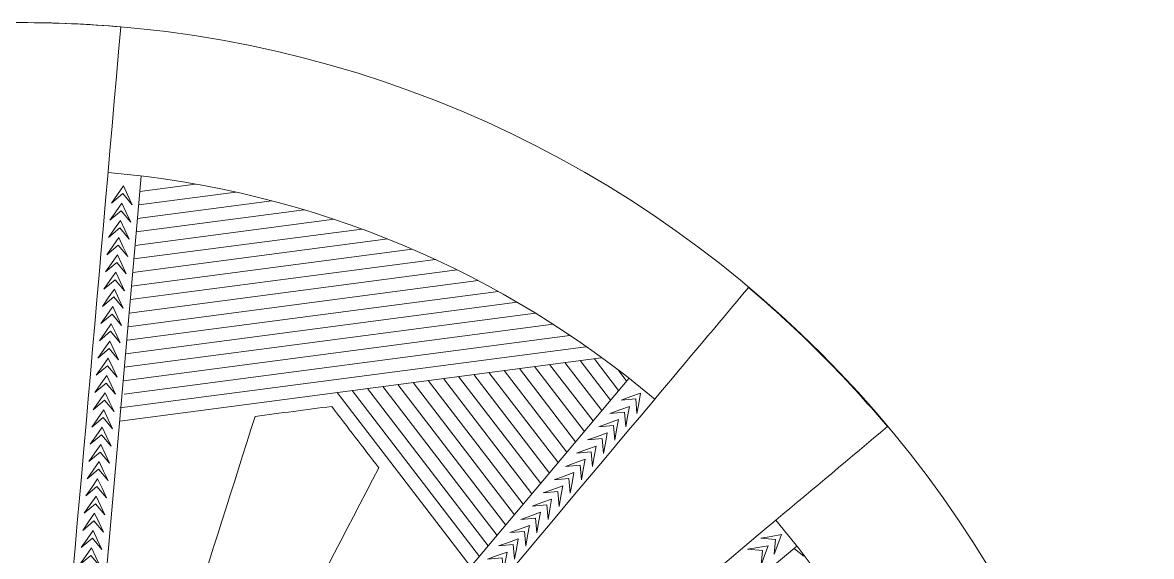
# Model space of a CAD drawing. Header units: inches. Extents: x -151 to 18, y -59 to 24.
# Drawn here: x -137.72 to -124.09, y -44.19 to -37.74 of the extents above; entities that cross this region are included whole.
import ezdxf

# ---------------------------------------------------------------- set-up
doc = ezdxf.new("R2010")
doc.units = ezdxf.units.IN
doc.header["$MEASUREMENT"] = 0
doc.layers.add('Layer 1', color=7, linetype='Continuous')

msp = doc.modelspace()

# ---------------------------------------------------------------- linework, layer by layer
at = {"layer": 'Layer 1', "color": 1, "lineweight": 9}
for points, knots in [([(-137.716, -47.353), (-139.937, -47.353), (-141.737, -49.153), (-141.737, -51.374), (-141.737, -51.374), (-141.737, -51.376), (-141.737, -51.377), (-141.737, -51.379), (-141.737, -51.379), (-141.737, -51.379), (-146.949, -51.38), (-146.949, -51.38), (-146.949, -51.38), (-146.949, -51.38), (-151.357, -51.38), (-151.357, -51.38), (-151.357, -51.38), (-151.357, -51.38), (-151.361, -51.38), (-151.361, -51.38), (-151.361, -51.38), (-151.361, -51.378), (-151.361, -51.376), (-151.361, -51.374), (-151.361, -51.374), (-151.361, -43.843), (-145.256, -37.738), (-137.725, -37.738), (-137.725, -37.738), (-130.196, -37.738), (-124.091, -43.841), (-124.089, -51.37), (-124.089, -51.37), (-124.089, -51.37), (-133.695, -51.374), (-133.695, -51.374), (-133.695, -51.374), (-133.695, -49.153), (-135.495, -47.353), (-137.716, -47.353)], [0, 0, 0, 0, 0.090909, 0.090909, 0.090909, 0.090909, 0.181818, 0.181818, 0.181818, 0.181818, 0.272727, 0.272727, 0.272727, 0.272727, 0.363636, 0.363636, 0.363636, 0.363636, 0.454545, 0.454545, 0.454545, 0.454545, 0.545455, 0.545455, 0.545455, 0.545455, 0.636364, 0.636364, 0.636364, 0.636364, 0.727273, 0.727273, 0.727273, 0.727273, 0.818182, 0.818182, 0.818182, 0.818182, 1, 1, 1, 1]), ([(-136.4, -39.94), (-136.4, -39.94), (-136.514, -39.803), (-136.514, -39.803), (-136.514, -39.803), (-136.514, -39.803), (-136.651, -39.918), (-136.651, -39.918), (-136.651, -39.918), (-136.651, -39.918), (-136.579, -39.815), (-136.579, -39.815), (-136.579, -39.815), (-136.579, -39.815), (-136.506, -39.711), (-136.506, -39.711), (-136.506, -39.711), (-136.506, -39.711), (-136.453, -39.826), (-136.453, -39.826), (-136.453, -39.826), (-136.453, -39.826), (-136.4, -39.94), (-136.4, -39.94)], [0, 0, 0, 0, 0.142857, 0.142857, 0.142857, 0.142857, 0.285714, 0.285714, 0.285714, 0.285714, 0.428571, 0.428571, 0.428571, 0.428571, 0.571429, 0.571429, 0.571429, 0.571429, 0.714286, 0.714286, 0.714286, 0.714286, 1, 1, 1, 1]), ([(-136.533, -40.011), (-136.533, -40.011), (-136.669, -40.126), (-136.669, -40.126), (-136.669, -40.126), (-136.669, -40.126), (-136.597, -40.023), (-136.597, -40.023), (-136.597, -40.023), (-136.597, -40.023), (-136.525, -39.919), (-136.525, -39.919), (-136.525, -39.919), (-136.525, -39.919), (-136.472, -40.034), (-136.472, -40.034), (-136.472, -40.034), (-136.472, -40.034), (-136.418, -40.148), (-136.418, -40.148), (-136.418, -40.148), (-136.418, -40.148), (-136.533, -40.011), (-136.533, -40.011)], [0, 0, 0, 0, 0.142857, 0.142857, 0.142857, 0.142857, 0.285714, 0.285714, 0.285714, 0.285714, 0.428571, 0.428571, 0.428571, 0.428571, 0.571429, 0.571429, 0.571429, 0.571429, 0.714286, 0.714286, 0.714286, 0.714286, 1, 1, 1, 1]), ([(-136.551, -40.219), (-136.551, -40.219), (-136.688, -40.334), (-136.688, -40.334), (-136.688, -40.334), (-136.688, -40.334), (-136.615, -40.231), (-136.615, -40.231), (-136.615, -40.231), (-136.615, -40.231), (-136.543, -40.128), (-136.543, -40.128), (-136.543, -40.128), (-136.543, -40.128), (-136.49, -40.242), (-136.49, -40.242), (-136.49, -40.242), (-136.49, -40.242), (-136.437, -40.356), (-136.437, -40.356), (-136.437, -40.356), (-136.437, -40.356), (-136.551, -40.219), (-136.551, -40.219)], [0, 0, 0, 0, 0.142857, 0.142857, 0.142857, 0.142857, 0.285714, 0.285714, 0.285714, 0.285714, 0.428571, 0.428571, 0.428571, 0.428571, 0.571429, 0.571429, 0.571429, 0.571429, 0.714286, 0.714286, 0.714286, 0.714286, 1, 1, 1, 1]), ([(-136.569, -40.428), (-136.569, -40.428), (-136.706, -40.542), (-136.706, -40.542), (-136.706, -40.542), (-136.706, -40.542), (-136.634, -40.439), (-136.634, -40.439), (-136.634, -40.439), (-136.634, -40.439), (-136.561, -40.336), (-136.561, -40.336), (-136.561, -40.336), (-136.561, -40.336), (-136.508, -40.45), (-136.508, -40.45), (-136.508, -40.45), (-136.508, -40.45), (-136.455, -40.564), (-136.455, -40.564), (-136.455, -40.564), (-136.455, -40.564), (-136.569, -40.428), (-136.569, -40.428)], [0, 0, 0, 0, 0.142857, 0.142857, 0.142857, 0.142857, 0.285714, 0.285714, 0.285714, 0.285714, 0.428571, 0.428571, 0.428571, 0.428571, 0.571429, 0.571429, 0.571429, 0.571429, 0.714286, 0.714286, 0.714286, 0.714286, 1, 1, 1, 1]), ([(-136.588, -40.636), (-136.588, -40.636), (-136.724, -40.75), (-136.724, -40.75), (-136.724, -40.75), (-136.724, -40.75), (-136.652, -40.647), (-136.652, -40.647), (-136.652, -40.647), (-136.652, -40.647), (-136.58, -40.544), (-136.58, -40.544), (-136.58, -40.544), (-136.58, -40.544), (-136.526, -40.658), (-136.526, -40.658), (-136.526, -40.658), (-136.526, -40.658), (-136.473, -40.772), (-136.473, -40.772), (-136.473, -40.772), (-136.473, -40.772), (-136.588, -40.636), (-136.588, -40.636)], [0, 0, 0, 0, 0.142857, 0.142857, 0.142857, 0.142857, 0.285714, 0.285714, 0.285714, 0.285714, 0.428571, 0.428571, 0.428571, 0.428571, 0.571429, 0.571429, 0.571429, 0.571429, 0.714286, 0.714286, 0.714286, 0.714286, 1, 1, 1, 1]), ([(-136.606, -40.844), (-136.606, -40.844), (-136.743, -40.958), (-136.743, -40.958), (-136.743, -40.958), (-136.743, -40.958), (-136.67, -40.855), (-136.67, -40.855), (-136.67, -40.855), (-136.67, -40.855), (-136.598, -40.752), (-136.598, -40.752), (-136.598, -40.752), (-136.598, -40.752), (-136.545, -40.866), (-136.545, -40.866), (-136.545, -40.866), (-136.545, -40.866), (-136.492, -40.98), (-136.492, -40.98), (-136.492, -40.98), (-136.492, -40.98), (-136.606, -40.844), (-136.606, -40.844)], [0, 0, 0, 0, 0.142857, 0.142857, 0.142857, 0.142857, 0.285714, 0.285714, 0.285714, 0.285714, 0.428571, 0.428571, 0.428571, 0.428571, 0.571429, 0.571429, 0.571429, 0.571429, 0.714286, 0.714286, 0.714286, 0.714286, 1, 1, 1, 1]), ([(-136.624, -41.052), (-136.624, -41.052), (-136.761, -41.167), (-136.761, -41.167), (-136.761, -41.167), (-136.761, -41.167), (-136.689, -41.063), (-136.689, -41.063), (-136.689, -41.063), (-136.689, -41.063), (-136.616, -40.96), (-136.616, -40.96), (-136.616, -40.96), (-136.616, -40.96), (-136.563, -41.074), (-136.563, -41.074), (-136.563, -41.074), (-136.563, -41.074), (-136.51, -41.189), (-136.51, -41.189), (-136.51, -41.189), (-136.51, -41.189), (-136.624, -41.052), (-136.624, -41.052)], [0, 0, 0, 0, 0.142857, 0.142857, 0.142857, 0.142857, 0.285714, 0.285714, 0.285714, 0.285714, 0.428571, 0.428571, 0.428571, 0.428571, 0.571429, 0.571429, 0.571429, 0.571429, 0.714286, 0.714286, 0.714286, 0.714286, 1, 1, 1, 1]), ([(-136.643, -41.26), (-136.643, -41.26), (-136.779, -41.375), (-136.779, -41.375), (-136.779, -41.375), (-136.779, -41.375), (-136.707, -41.272), (-136.707, -41.272), (-136.707, -41.272), (-136.707, -41.272), (-136.635, -41.168), (-136.635, -41.168), (-136.635, -41.168), (-136.635, -41.168), (-136.581, -41.283), (-136.581, -41.283), (-136.581, -41.283), (-136.581, -41.283), (-136.528, -41.397), (-136.528, -41.397), (-136.528, -41.397), (-136.528, -41.397), (-136.643, -41.26), (-136.643, -41.26)], [0, 0, 0, 0, 0.142857, 0.142857, 0.142857, 0.142857, 0.285714, 0.285714, 0.285714, 0.285714, 0.428571, 0.428571, 0.428571, 0.428571, 0.571429, 0.571429, 0.571429, 0.571429, 0.714286, 0.714286, 0.714286, 0.714286, 1, 1, 1, 1]), ([(-136.661, -41.468), (-136.661, -41.468), (-136.797, -41.583), (-136.797, -41.583), (-136.797, -41.583), (-136.797, -41.583), (-136.725, -41.48), (-136.725, -41.48), (-136.725, -41.48), (-136.725, -41.48), (-136.653, -41.377), (-136.653, -41.377), (-136.653, -41.377), (-136.653, -41.377), (-136.6, -41.491), (-136.6, -41.491), (-136.6, -41.491), (-136.6, -41.491), (-136.547, -41.605), (-136.547, -41.605), (-136.547, -41.605), (-136.547, -41.605), (-136.661, -41.468), (-136.661, -41.468)], [0, 0, 0, 0, 0.142857, 0.142857, 0.142857, 0.142857, 0.285714, 0.285714, 0.285714, 0.285714, 0.428571, 0.428571, 0.428571, 0.428571, 0.571429, 0.571429, 0.571429, 0.571429, 0.714286, 0.714286, 0.714286, 0.714286, 1, 1, 1, 1]), ([(-136.679, -41.677), (-136.679, -41.677), (-136.816, -41.791), (-136.816, -41.791), (-136.816, -41.791), (-136.816, -41.791), (-136.744, -41.688), (-136.744, -41.688), (-136.744, -41.688), (-136.744, -41.688), (-136.671, -41.585), (-136.671, -41.585), (-136.671, -41.585), (-136.671, -41.585), (-136.618, -41.699), (-136.618, -41.699), (-136.618, -41.699), (-136.618, -41.699), (-136.565, -41.813), (-136.565, -41.813), (-136.565, -41.813), (-136.565, -41.813), (-136.679, -41.677), (-136.679, -41.677)], [0, 0, 0, 0, 0.142857, 0.142857, 0.142857, 0.142857, 0.285714, 0.285714, 0.285714, 0.285714, 0.428571, 0.428571, 0.428571, 0.428571, 0.571429, 0.571429, 0.571429, 0.571429, 0.714286, 0.714286, 0.714286, 0.714286, 1, 1, 1, 1]), ([(-136.698, -41.885), (-136.698, -41.885), (-136.834, -41.999), (-136.834, -41.999), (-136.834, -41.999), (-136.834, -41.999), (-136.762, -41.896), (-136.762, -41.896), (-136.762, -41.896), (-136.762, -41.896), (-136.69, -41.793), (-136.69, -41.793), (-136.69, -41.793), (-136.69, -41.793), (-136.636, -41.907), (-136.636, -41.907), (-136.636, -41.907), (-136.636, -41.907), (-136.583, -42.021), (-136.583, -42.021), (-136.583, -42.021), (-136.583, -42.021), (-136.698, -41.885), (-136.698, -41.885)], [0, 0, 0, 0, 0.142857, 0.142857, 0.142857, 0.142857, 0.285714, 0.285714, 0.285714, 0.285714, 0.428571, 0.428571, 0.428571, 0.428571, 0.571429, 0.571429, 0.571429, 0.571429, 0.714286, 0.714286, 0.714286, 0.714286, 1, 1, 1, 1]), ([(-136.716, -42.093), (-136.716, -42.093), (-136.852, -42.207), (-136.852, -42.207), (-136.852, -42.207), (-136.852, -42.207), (-136.78, -42.104), (-136.78, -42.104), (-136.78, -42.104), (-136.78, -42.104), (-136.708, -42.001), (-136.708, -42.001), (-136.708, -42.001), (-136.708, -42.001), (-136.655, -42.115), (-136.655, -42.115), (-136.655, -42.115), (-136.655, -42.115), (-136.602, -42.229), (-136.602, -42.229), (-136.602, -42.229), (-136.602, -42.229), (-136.716, -42.093), (-136.716, -42.093)], [0, 0, 0, 0, 0.142857, 0.142857, 0.142857, 0.142857, 0.285714, 0.285714, 0.285714, 0.285714, 0.428571, 0.428571, 0.428571, 0.428571, 0.571429, 0.571429, 0.571429, 0.571429, 0.714286, 0.714286, 0.714286, 0.714286, 1, 1, 1, 1]), ([(-136.734, -42.301), (-136.734, -42.301), (-136.871, -42.416), (-136.871, -42.416), (-136.871, -42.416), (-136.871, -42.416), (-136.799, -42.312), (-136.799, -42.312), (-136.799, -42.312), (-136.799, -42.312), (-136.726, -42.209), (-136.726, -42.209), (-136.726, -42.209), (-136.726, -42.209), (-136.673, -42.323), (-136.673, -42.323), (-136.673, -42.323), (-136.673, -42.323), (-136.62, -42.437), (-136.62, -42.437), (-136.62, -42.437), (-136.62, -42.437), (-136.734, -42.301), (-136.734, -42.301)], [0, 0, 0, 0, 0.142857, 0.142857, 0.142857, 0.142857, 0.285714, 0.285714, 0.285714, 0.285714, 0.428571, 0.428571, 0.428571, 0.428571, 0.571429, 0.571429, 0.571429, 0.571429, 0.714286, 0.714286, 0.714286, 0.714286, 1, 1, 1, 1]), ([(-130.303, -42.462), (-130.303, -42.462), (-130.319, -42.284), (-130.319, -42.284), (-130.319, -42.284), (-130.319, -42.284), (-130.496, -42.3), (-130.496, -42.3), (-130.496, -42.3), (-130.496, -42.3), (-130.378, -42.257), (-130.378, -42.257), (-130.378, -42.257), (-130.378, -42.257), (-130.259, -42.214), (-130.259, -42.214), (-130.259, -42.214), (-130.259, -42.214), (-130.281, -42.338), (-130.281, -42.338), (-130.281, -42.338), (-130.281, -42.338), (-130.303, -42.462), (-130.303, -42.462)], [0, 0, 0, 0, 0.142857, 0.142857, 0.142857, 0.142857, 0.285714, 0.285714, 0.285714, 0.285714, 0.428571, 0.428571, 0.428571, 0.428571, 0.571429, 0.571429, 0.571429, 0.571429, 0.714286, 0.714286, 0.714286, 0.714286, 1, 1, 1, 1]), ([(-130.453, -42.444), (-130.453, -42.444), (-130.631, -42.46), (-130.631, -42.46), (-130.631, -42.46), (-130.631, -42.46), (-130.512, -42.417), (-130.512, -42.417), (-130.512, -42.417), (-130.512, -42.417), (-130.394, -42.374), (-130.394, -42.374), (-130.394, -42.374), (-130.394, -42.374), (-130.416, -42.498), (-130.416, -42.498), (-130.416, -42.498), (-130.416, -42.498), (-130.438, -42.622), (-130.438, -42.622), (-130.438, -42.622), (-130.438, -42.622), (-130.453, -42.444), (-130.453, -42.444)], [0, 0, 0, 0, 0.142857, 0.142857, 0.142857, 0.142857, 0.285714, 0.285714, 0.285714, 0.285714, 0.428571, 0.428571, 0.428571, 0.428571, 0.571429, 0.571429, 0.571429, 0.571429, 0.714286, 0.714286, 0.714286, 0.714286, 1, 1, 1, 1]), ([(-136.753, -42.509), (-136.753, -42.509), (-136.889, -42.624), (-136.889, -42.624), (-136.889, -42.624), (-136.889, -42.624), (-136.817, -42.521), (-136.817, -42.521), (-136.817, -42.521), (-136.817, -42.521), (-136.745, -42.417), (-136.745, -42.417), (-136.745, -42.417), (-136.745, -42.417), (-136.691, -42.532), (-136.691, -42.532), (-136.691, -42.532), (-136.691, -42.532), (-136.638, -42.646), (-136.638, -42.646), (-136.638, -42.646), (-136.638, -42.646), (-136.753, -42.509), (-136.753, -42.509)], [0, 0, 0, 0, 0.142857, 0.142857, 0.142857, 0.142857, 0.285714, 0.285714, 0.285714, 0.285714, 0.428571, 0.428571, 0.428571, 0.428571, 0.571429, 0.571429, 0.571429, 0.571429, 0.714286, 0.714286, 0.714286, 0.714286, 1, 1, 1, 1]), ([(-130.587, -42.604), (-130.587, -42.604), (-130.765, -42.62), (-130.765, -42.62), (-130.765, -42.62), (-130.765, -42.62), (-130.647, -42.577), (-130.647, -42.577), (-130.647, -42.577), (-130.647, -42.577), (-130.528, -42.534), (-130.528, -42.534), (-130.528, -42.534), (-130.528, -42.534), (-130.55, -42.658), (-130.55, -42.658), (-130.55, -42.658), (-130.55, -42.658), (-130.572, -42.782), (-130.572, -42.782), (-130.572, -42.782), (-130.572, -42.782), (-130.587, -42.604), (-130.587, -42.604)], [0, 0, 0, 0, 0.142857, 0.142857, 0.142857, 0.142857, 0.285714, 0.285714, 0.285714, 0.285714, 0.428571, 0.428571, 0.428571, 0.428571, 0.571429, 0.571429, 0.571429, 0.571429, 0.714286, 0.714286, 0.714286, 0.714286, 1, 1, 1, 1]), ([(-136.771, -42.717), (-136.771, -42.717), (-136.907, -42.832), (-136.907, -42.832), (-136.907, -42.832), (-136.907, -42.832), (-136.835, -42.729), (-136.835, -42.729), (-136.835, -42.729), (-136.835, -42.729), (-136.763, -42.626), (-136.763, -42.626), (-136.763, -42.626), (-136.763, -42.626), (-136.71, -42.74), (-136.71, -42.74), (-136.71, -42.74), (-136.71, -42.74), (-136.656, -42.854), (-136.656, -42.854), (-136.656, -42.854), (-136.656, -42.854), (-136.771, -42.717), (-136.771, -42.717)], [0, 0, 0, 0, 0.142857, 0.142857, 0.142857, 0.142857, 0.285714, 0.285714, 0.285714, 0.285714, 0.428571, 0.428571, 0.428571, 0.428571, 0.571429, 0.571429, 0.571429, 0.571429, 0.714286, 0.714286, 0.714286, 0.714286, 1, 1, 1, 1]), ([(-130.722, -42.764), (-130.722, -42.764), (-130.899, -42.78), (-130.899, -42.78), (-130.899, -42.78), (-130.899, -42.78), (-130.781, -42.737), (-130.781, -42.737), (-130.781, -42.737), (-130.781, -42.737), (-130.663, -42.694), (-130.663, -42.694), (-130.663, -42.694), (-130.663, -42.694), (-130.684, -42.818), (-130.684, -42.818), (-130.684, -42.818), (-130.684, -42.818), (-130.706, -42.942), (-130.706, -42.942), (-130.706, -42.942), (-130.706, -42.942), (-130.722, -42.764), (-130.722, -42.764)], [0, 0, 0, 0, 0.142857, 0.142857, 0.142857, 0.142857, 0.285714, 0.285714, 0.285714, 0.285714, 0.428571, 0.428571, 0.428571, 0.428571, 0.571429, 0.571429, 0.571429, 0.571429, 0.714286, 0.714286, 0.714286, 0.714286, 1, 1, 1, 1]), ([(-136.789, -42.926), (-136.789, -42.926), (-136.926, -43.04), (-136.926, -43.04), (-136.926, -43.04), (-136.926, -43.04), (-136.853, -42.937), (-136.853, -42.937), (-136.853, -42.937), (-136.853, -42.937), (-136.781, -42.834), (-136.781, -42.834), (-136.781, -42.834), (-136.781, -42.834), (-136.728, -42.948), (-136.728, -42.948), (-136.728, -42.948), (-136.728, -42.948), (-136.675, -43.062), (-136.675, -43.062), (-136.675, -43.062), (-136.675, -43.062), (-136.789, -42.926), (-136.789, -42.926)], [0, 0, 0, 0, 0.142857, 0.142857, 0.142857, 0.142857, 0.285714, 0.285714, 0.285714, 0.285714, 0.428571, 0.428571, 0.428571, 0.428571, 0.571429, 0.571429, 0.571429, 0.571429, 0.714286, 0.714286, 0.714286, 0.714286, 1, 1, 1, 1]), ([(-130.856, -42.924), (-130.856, -42.924), (-131.034, -42.94), (-131.034, -42.94), (-131.034, -42.94), (-131.034, -42.94), (-130.915, -42.897), (-130.915, -42.897), (-130.915, -42.897), (-130.915, -42.897), (-130.797, -42.854), (-130.797, -42.854), (-130.797, -42.854), (-130.797, -42.854), (-130.819, -42.978), (-130.819, -42.978), (-130.819, -42.978), (-130.819, -42.978), (-130.841, -43.102), (-130.841, -43.102), (-130.841, -43.102), (-130.841, -43.102), (-130.856, -42.924), (-130.856, -42.924)], [0, 0, 0, 0, 0.142857, 0.142857, 0.142857, 0.142857, 0.285714, 0.285714, 0.285714, 0.285714, 0.428571, 0.428571, 0.428571, 0.428571, 0.571429, 0.571429, 0.571429, 0.571429, 0.714286, 0.714286, 0.714286, 0.714286, 1, 1, 1, 1]), ([(-136.808, -43.134), (-136.808, -43.134), (-136.944, -43.248), (-136.944, -43.248), (-136.944, -43.248), (-136.944, -43.248), (-136.872, -43.145), (-136.872, -43.145), (-136.872, -43.145), (-136.872, -43.145), (-136.8, -43.042), (-136.8, -43.042), (-136.8, -43.042), (-136.8, -43.042), (-136.746, -43.156), (-136.746, -43.156), (-136.746, -43.156), (-136.746, -43.156), (-136.693, -43.27), (-136.693, -43.27), (-136.693, -43.27), (-136.693, -43.27), (-136.808, -43.134), (-136.808, -43.134)], [0, 0, 0, 0, 0.142857, 0.142857, 0.142857, 0.142857, 0.285714, 0.285714, 0.285714, 0.285714, 0.428571, 0.428571, 0.428571, 0.428571, 0.571429, 0.571429, 0.571429, 0.571429, 0.714286, 0.714286, 0.714286, 0.714286, 1, 1, 1, 1]), ([(-130.991, -43.084), (-130.991, -43.084), (-131.168, -43.1), (-131.168, -43.1), (-131.168, -43.1), (-131.168, -43.1), (-131.05, -43.057), (-131.05, -43.057), (-131.05, -43.057), (-131.05, -43.057), (-130.931, -43.014), (-130.931, -43.014), (-130.931, -43.014), (-130.931, -43.014), (-130.953, -43.138), (-130.953, -43.138), (-130.953, -43.138), (-130.953, -43.138), (-130.975, -43.262), (-130.975, -43.262), (-130.975, -43.262), (-130.975, -43.262), (-130.991, -43.084), (-130.991, -43.084)], [0, 0, 0, 0, 0.142857, 0.142857, 0.142857, 0.142857, 0.285714, 0.285714, 0.285714, 0.285714, 0.428571, 0.428571, 0.428571, 0.428571, 0.571429, 0.571429, 0.571429, 0.571429, 0.714286, 0.714286, 0.714286, 0.714286, 1, 1, 1, 1]), ([(-131.125, -43.244), (-131.125, -43.244), (-131.302, -43.26), (-131.302, -43.26), (-131.302, -43.26), (-131.302, -43.26), (-131.184, -43.217), (-131.184, -43.217), (-131.184, -43.217), (-131.184, -43.217), (-131.066, -43.174), (-131.066, -43.174), (-131.066, -43.174), (-131.066, -43.174), (-131.088, -43.298), (-131.088, -43.298), (-131.088, -43.298), (-131.088, -43.298), (-131.11, -43.422), (-131.11, -43.422), (-131.11, -43.422), (-131.11, -43.422), (-131.125, -43.244), (-131.125, -43.244)], [0, 0, 0, 0, 0.142857, 0.142857, 0.142857, 0.142857, 0.285714, 0.285714, 0.285714, 0.285714, 0.428571, 0.428571, 0.428571, 0.428571, 0.571429, 0.571429, 0.571429, 0.571429, 0.714286, 0.714286, 0.714286, 0.714286, 1, 1, 1, 1]), ([(-136.826, -43.342), (-136.826, -43.342), (-136.962, -43.456), (-136.962, -43.456), (-136.962, -43.456), (-136.962, -43.456), (-136.89, -43.353), (-136.89, -43.353), (-136.89, -43.353), (-136.89, -43.353), (-136.818, -43.25), (-136.818, -43.25), (-136.818, -43.25), (-136.818, -43.25), (-136.765, -43.364), (-136.765, -43.364), (-136.765, -43.364), (-136.765, -43.364), (-136.711, -43.478), (-136.711, -43.478), (-136.711, -43.478), (-136.711, -43.478), (-136.826, -43.342), (-136.826, -43.342)], [0, 0, 0, 0, 0.142857, 0.142857, 0.142857, 0.142857, 0.285714, 0.285714, 0.285714, 0.285714, 0.428571, 0.428571, 0.428571, 0.428571, 0.571429, 0.571429, 0.571429, 0.571429, 0.714286, 0.714286, 0.714286, 0.714286, 1, 1, 1, 1]), ([(-131.259, -43.404), (-131.259, -43.404), (-131.437, -43.42), (-131.437, -43.42), (-131.437, -43.42), (-131.437, -43.42), (-131.319, -43.377), (-131.319, -43.377), (-131.319, -43.377), (-131.319, -43.377), (-131.2, -43.334), (-131.2, -43.334), (-131.2, -43.334), (-131.2, -43.334), (-131.222, -43.458), (-131.222, -43.458), (-131.222, -43.458), (-131.222, -43.458), (-131.244, -43.582), (-131.244, -43.582), (-131.244, -43.582), (-131.244, -43.582), (-131.259, -43.404), (-131.259, -43.404)], [0, 0, 0, 0, 0.142857, 0.142857, 0.142857, 0.142857, 0.285714, 0.285714, 0.285714, 0.285714, 0.428571, 0.428571, 0.428571, 0.428571, 0.571429, 0.571429, 0.571429, 0.571429, 0.714286, 0.714286, 0.714286, 0.714286, 1, 1, 1, 1]), ([(-136.844, -43.55), (-136.844, -43.55), (-136.981, -43.664), (-136.981, -43.664), (-136.981, -43.664), (-136.981, -43.664), (-136.909, -43.561), (-136.909, -43.561), (-136.909, -43.561), (-136.909, -43.561), (-136.836, -43.458), (-136.836, -43.458), (-136.836, -43.458), (-136.836, -43.458), (-136.783, -43.572), (-136.783, -43.572), (-136.783, -43.572), (-136.783, -43.572), (-136.73, -43.686), (-136.73, -43.686), (-136.73, -43.686), (-136.73, -43.686), (-136.844, -43.55), (-136.844, -43.55)], [0, 0, 0, 0, 0.142857, 0.142857, 0.142857, 0.142857, 0.285714, 0.285714, 0.285714, 0.285714, 0.428571, 0.428571, 0.428571, 0.428571, 0.571429, 0.571429, 0.571429, 0.571429, 0.714286, 0.714286, 0.714286, 0.714286, 1, 1, 1, 1]), ([(-131.394, -43.564), (-131.394, -43.564), (-131.571, -43.58), (-131.571, -43.58), (-131.571, -43.58), (-131.571, -43.58), (-131.453, -43.537), (-131.453, -43.537), (-131.453, -43.537), (-131.453, -43.537), (-131.335, -43.494), (-131.335, -43.494), (-131.335, -43.494), (-131.335, -43.494), (-131.356, -43.618), (-131.356, -43.618), (-131.356, -43.618), (-131.356, -43.618), (-131.378, -43.742), (-131.378, -43.742), (-131.378, -43.742), (-131.378, -43.742), (-131.394, -43.564), (-131.394, -43.564)], [0, 0, 0, 0, 0.142857, 0.142857, 0.142857, 0.142857, 0.285714, 0.285714, 0.285714, 0.285714, 0.428571, 0.428571, 0.428571, 0.428571, 0.571429, 0.571429, 0.571429, 0.571429, 0.714286, 0.714286, 0.714286, 0.714286, 1, 1, 1, 1]), ([(-136.863, -43.758), (-136.863, -43.758), (-136.999, -43.873), (-136.999, -43.873), (-136.999, -43.873), (-136.999, -43.873), (-136.927, -43.769), (-136.927, -43.769), (-136.927, -43.769), (-136.927, -43.769), (-136.855, -43.666), (-136.855, -43.666), (-136.855, -43.666), (-136.855, -43.666), (-136.801, -43.78), (-136.801, -43.78), (-136.801, -43.78), (-136.801, -43.78), (-136.748, -43.895), (-136.748, -43.895), (-136.748, -43.895), (-136.748, -43.895), (-136.863, -43.758), (-136.863, -43.758)], [0, 0, 0, 0, 0.142857, 0.142857, 0.142857, 0.142857, 0.285714, 0.285714, 0.285714, 0.285714, 0.428571, 0.428571, 0.428571, 0.428571, 0.571429, 0.571429, 0.571429, 0.571429, 0.714286, 0.714286, 0.714286, 0.714286, 1, 1, 1, 1]), ([(-131.528, -43.724), (-131.528, -43.724), (-131.706, -43.74), (-131.706, -43.74), (-131.706, -43.74), (-131.706, -43.74), (-131.587, -43.697), (-131.587, -43.697), (-131.587, -43.697), (-131.587, -43.697), (-131.469, -43.654), (-131.469, -43.654), (-131.469, -43.654), (-131.469, -43.654), (-131.491, -43.778), (-131.491, -43.778), (-131.491, -43.778), (-131.491, -43.778), (-131.513, -43.902), (-131.513, -43.902), (-131.513, -43.902), (-131.513, -43.902), (-131.528, -43.724), (-131.528, -43.724)], [0, 0, 0, 0, 0.142857, 0.142857, 0.142857, 0.142857, 0.285714, 0.285714, 0.285714, 0.285714, 0.428571, 0.428571, 0.428571, 0.428571, 0.571429, 0.571429, 0.571429, 0.571429, 0.714286, 0.714286, 0.714286, 0.714286, 1, 1, 1, 1]), ([(-136.881, -43.966), (-136.881, -43.966), (-137.017, -44.081), (-137.017, -44.081), (-137.017, -44.081), (-137.017, -44.081), (-136.945, -43.978), (-136.945, -43.978), (-136.945, -43.978), (-136.945, -43.978), (-136.873, -43.874), (-136.873, -43.874), (-136.873, -43.874), (-136.873, -43.874), (-136.82, -43.989), (-136.82, -43.989), (-136.82, -43.989), (-136.82, -43.989), (-136.766, -44.103), (-136.766, -44.103), (-136.766, -44.103), (-136.766, -44.103), (-136.881, -43.966), (-136.881, -43.966)], [0, 0, 0, 0, 0.142857, 0.142857, 0.142857, 0.142857, 0.285714, 0.285714, 0.285714, 0.285714, 0.428571, 0.428571, 0.428571, 0.428571, 0.571429, 0.571429, 0.571429, 0.571429, 0.714286, 0.714286, 0.714286, 0.714286, 1, 1, 1, 1]), ([(-131.663, -43.884), (-131.663, -43.884), (-131.84, -43.9), (-131.84, -43.9), (-131.84, -43.9), (-131.84, -43.9), (-131.722, -43.857), (-131.722, -43.857), (-131.722, -43.857), (-131.722, -43.857), (-131.603, -43.814), (-131.603, -43.814), (-131.603, -43.814), (-131.603, -43.814), (-131.625, -43.938), (-131.625, -43.938), (-131.625, -43.938), (-131.625, -43.938), (-131.647, -44.062), (-131.647, -44.062), (-131.647, -44.062), (-131.647, -44.062), (-131.663, -43.884), (-131.663, -43.884)], [0, 0, 0, 0, 0.142857, 0.142857, 0.142857, 0.142857, 0.285714, 0.285714, 0.285714, 0.285714, 0.428571, 0.428571, 0.428571, 0.428571, 0.571429, 0.571429, 0.571429, 0.571429, 0.714286, 0.714286, 0.714286, 0.714286, 1, 1, 1, 1]), ([(-131.797, -44.044), (-131.797, -44.044), (-131.975, -44.06), (-131.975, -44.06), (-131.975, -44.06), (-131.975, -44.06), (-131.856, -44.017), (-131.856, -44.017), (-131.856, -44.017), (-131.856, -44.017), (-131.738, -43.974), (-131.738, -43.974), (-131.738, -43.974), (-131.738, -43.974), (-131.76, -44.098), (-131.76, -44.098), (-131.76, -44.098), (-131.76, -44.098), (-131.782, -44.222), (-131.782, -44.222), (-131.782, -44.222), (-131.782, -44.222), (-131.797, -44.044), (-131.797, -44.044)], [0, 0, 0, 0, 0.142857, 0.142857, 0.142857, 0.142857, 0.285714, 0.285714, 0.285714, 0.285714, 0.428571, 0.428571, 0.428571, 0.428571, 0.571429, 0.571429, 0.571429, 0.571429, 0.714286, 0.714286, 0.714286, 0.714286, 1, 1, 1, 1]), ([(-128.645, -44.16), (-128.645, -44.16), (-128.629, -43.983), (-128.629, -43.983), (-128.629, -43.983), (-128.629, -43.983), (-128.807, -43.967), (-128.807, -43.967), (-128.807, -43.967), (-128.807, -43.967), (-128.683, -43.945), (-128.683, -43.945), (-128.683, -43.945), (-128.683, -43.945), (-128.559, -43.923), (-128.559, -43.923), (-128.559, -43.923), (-128.559, -43.923), (-128.602, -44.042), (-128.602, -44.042), (-128.602, -44.042), (-128.602, -44.042), (-128.645, -44.16), (-128.645, -44.16)], [0, 0, 0, 0, 0.142857, 0.142857, 0.142857, 0.142857, 0.285714, 0.285714, 0.285714, 0.285714, 0.428571, 0.428571, 0.428571, 0.428571, 0.571429, 0.571429, 0.571429, 0.571429, 0.714286, 0.714286, 0.714286, 0.714286, 1, 1, 1, 1]), ([(-136.899, -44.174), (-136.899, -44.174), (-137.036, -44.289), (-137.036, -44.289), (-137.036, -44.289), (-137.036, -44.289), (-136.963, -44.186), (-136.963, -44.186), (-136.963, -44.186), (-136.963, -44.186), (-136.891, -44.083), (-136.891, -44.083), (-136.891, -44.083), (-136.891, -44.083), (-136.838, -44.197), (-136.838, -44.197), (-136.838, -44.197), (-136.838, -44.197), (-136.785, -44.311), (-136.785, -44.311), (-136.785, -44.311), (-136.785, -44.311), (-136.899, -44.174), (-136.899, -44.174)], [0, 0, 0, 0, 0.142857, 0.142857, 0.142857, 0.142857, 0.285714, 0.285714, 0.285714, 0.285714, 0.428571, 0.428571, 0.428571, 0.428571, 0.571429, 0.571429, 0.571429, 0.571429, 0.714286, 0.714286, 0.714286, 0.714286, 1, 1, 1, 1]), ([(-131.931, -44.204), (-131.931, -44.204), (-132.109, -44.22), (-132.109, -44.22), (-132.109, -44.22), (-132.109, -44.22), (-131.991, -44.177), (-131.991, -44.177), (-131.991, -44.177), (-131.991, -44.177), (-131.872, -44.134), (-131.872, -44.134), (-131.872, -44.134), (-131.872, -44.134), (-131.894, -44.258), (-131.894, -44.258), (-131.894, -44.258), (-131.894, -44.258), (-131.916, -44.382), (-131.916, -44.382), (-131.916, -44.382), (-131.916, -44.382), (-131.931, -44.204), (-131.931, -44.204)], [0, 0, 0, 0, 0.142857, 0.142857, 0.142857, 0.142857, 0.285714, 0.285714, 0.285714, 0.285714, 0.428571, 0.428571, 0.428571, 0.428571, 0.571429, 0.571429, 0.571429, 0.571429, 0.714286, 0.714286, 0.714286, 0.714286, 1, 1, 1, 1]), ([(-128.789, -44.117), (-128.789, -44.117), (-128.967, -44.101), (-128.967, -44.101), (-128.967, -44.101), (-128.967, -44.101), (-128.843, -44.079), (-128.843, -44.079), (-128.843, -44.079), (-128.843, -44.079), (-128.719, -44.058), (-128.719, -44.058), (-128.719, -44.058), (-128.719, -44.058), (-128.762, -44.176), (-128.762, -44.176), (-128.762, -44.176), (-128.762, -44.176), (-128.805, -44.294), (-128.805, -44.294), (-128.805, -44.294), (-128.805, -44.294), (-128.789, -44.117), (-128.789, -44.117)], [0, 0, 0, 0, 0.142857, 0.142857, 0.142857, 0.142857, 0.285714, 0.285714, 0.285714, 0.285714, 0.428571, 0.428571, 0.428571, 0.428571, 0.571429, 0.571429, 0.571429, 0.571429, 0.714286, 0.714286, 0.714286, 0.714286, 1, 1, 1, 1])]:
    msp.add_open_spline(points, degree=3, knots=knots, dxfattribs=at)
at = {"layer": 'Layer 1', "color": 3, "lineweight": 9}
for points, knots in [([(-137.38, -47.378), (-137.098, -44.182), (-136.818, -40.986), (-136.538, -37.791), (-136.538, -37.791), (-136.933, -37.756), (-137.333, -37.739), (-137.737, -37.739), (-137.737, -37.739), (-138.133, -37.739), (-138.525, -37.756), (-138.912, -37.789), (-138.912, -37.789), (-138.912, -37.789), (-138.759, -39.55), (-138.759, -39.55), (-138.759, -39.55), (-138.759, -39.55), (-138.079, -47.38), (-138.079, -47.38), (-138.079, -47.38), (-137.964, -47.369), (-137.848, -47.363), (-137.73, -47.363), (-137.73, -47.363), (-137.73, -47.363), (-137.716, -47.363), (-137.716, -47.363), (-137.716, -47.363), (-137.603, -47.363), (-137.491, -47.368), (-137.38, -47.378)], [0, 0, 0, 0, 0.111111, 0.111111, 0.111111, 0.111111, 0.222222, 0.222222, 0.222222, 0.222222, 0.333333, 0.333333, 0.333333, 0.333333, 0.444444, 0.444444, 0.444444, 0.444444, 0.555556, 0.555556, 0.555556, 0.555556, 0.666667, 0.666667, 0.666667, 0.666667, 0.777778, 0.777778, 0.777778, 0.777778, 1, 1, 1, 1]), ([(-127.278, -42.619), (-127.788, -42.012), (-128.349, -41.45), (-128.956, -40.939), (-128.956, -40.939), (-129.333, -41.388), (-129.71, -41.837), (-130.088, -42.287), (-130.088, -42.287), (-131.773, -44.293), (-133.458, -46.298), (-135.144, -48.305), (-135.144, -48.305), (-135.054, -48.379), (-134.968, -48.459), (-134.885, -48.54), (-134.885, -48.54), (-134.801, -48.623), (-134.722, -48.71), (-134.648, -48.8), (-134.648, -48.8), (-132.64, -47.116), (-130.633, -45.432), (-128.625, -43.749), (-128.625, -43.749), (-128.176, -43.372), (-127.727, -42.996), (-127.278, -42.619)], [0, 0, 0, 0, 0.125, 0.125, 0.125, 0.125, 0.25, 0.25, 0.25, 0.25, 0.375, 0.375, 0.375, 0.375, 0.5, 0.5, 0.5, 0.5, 0.625, 0.625, 0.625, 0.625, 0.75, 0.75, 0.75, 0.75, 1, 1, 1, 1]), ([(-133.422, -43.116), (-134.239, -44.683), (-135.055, -46.249), (-135.872, -47.817), (-135.872, -47.817), (-135.975, -47.763), (-136.08, -47.713), (-136.188, -47.669), (-136.188, -47.669), (-136.295, -47.624), (-136.405, -47.583), (-136.516, -47.548), (-136.516, -47.548), (-135.983, -45.864), (-135.45, -44.18), (-134.917, -42.497), (-134.917, -42.497), (-134.608, -42.455), (-134.3, -42.415), (-133.991, -42.375), (-133.991, -42.375), (-133.802, -42.621), (-133.612, -42.868), (-133.422, -43.116)], [0, 0, 0, 0, 0.142857, 0.142857, 0.142857, 0.142857, 0.285714, 0.285714, 0.285714, 0.285714, 0.428571, 0.428571, 0.428571, 0.428571, 0.571429, 0.571429, 0.571429, 0.571429, 0.714286, 0.714286, 0.714286, 0.714286, 1, 1, 1, 1])]:
    msp.add_open_spline(points, degree=3, knots=knots, dxfattribs=at)
for points in [[(-136.292, -39.592), (-136.292, -39.592), (-136.98, -47.433), (-136.98, -47.433)], [(-136.692, -39.55), (-134.188, -39.766), (-131.905, -40.759), (-130.088, -42.287)], [(-135.149, -39.786), (-135.149, -39.786), (-136.322, -39.941), (-136.322, -39.941)], [(-135.638, -39.689), (-135.638, -39.689), (-136.308, -39.777), (-136.308, -39.777)], [(-134.716, -39.891), (-134.716, -39.891), (-136.337, -40.104), (-136.337, -40.104)], [(-134.323, -40.001), (-134.323, -40.001), (-136.351, -40.268), (-136.351, -40.268)], [(-133.962, -40.115), (-133.962, -40.115), (-136.365, -40.431), (-136.365, -40.431)], [(-133.313, -40.352), (-133.313, -40.352), (-136.393, -40.758), (-136.393, -40.758)], [(-133.627, -40.232), (-133.627, -40.232), (-136.379, -40.594), (-136.379, -40.594)], [(-133.018, -40.475), (-133.018, -40.475), (-136.408, -40.921), (-136.408, -40.921)], [(-132.739, -40.6), (-132.739, -40.6), (-136.422, -41.085), (-136.422, -41.085)], [(-132.474, -40.727), (-132.474, -40.727), (-136.436, -41.248), (-136.436, -41.248)], [(-132.222, -40.855), (-132.222, -40.855), (-136.45, -41.412), (-136.45, -41.412)], [(-131.981, -40.985), (-131.981, -40.985), (-136.457, -41.574), (-136.457, -41.574)], [(-131.75, -41.116), (-131.75, -41.116), (-136.479, -41.739), (-136.479, -41.739)], [(-131.528, -41.248), (-131.528, -41.248), (-136.493, -41.902), (-136.493, -41.902)], [(-131.316, -41.382), (-131.316, -41.382), (-136.507, -42.066), (-136.507, -42.066)], [(-131.114, -41.517), (-131.114, -41.517), (-136.497, -42.226), (-136.497, -42.226)], [(-130.923, -41.654), (-130.923, -41.654), (-136.549, -42.394), (-136.549, -42.394)], [(-130.737, -41.787), (-130.737, -41.787), (-136.549, -42.552), (-136.549, -42.552)], [(-130.728, -42.425), (-130.728, -42.425), (-131.174, -41.844), (-131.174, -41.844)], [(-130.623, -42.3), (-130.623, -42.3), (-130.991, -41.82), (-130.991, -41.82)], [(-130.525, -42.184), (-130.525, -42.184), (-130.821, -41.798), (-130.821, -41.798)], [(-131.361, -43.18), (-131.361, -43.18), (-132.275, -41.989), (-132.275, -41.989)], [(-131.255, -43.054), (-131.255, -43.054), (-132.091, -41.965), (-132.091, -41.965)], [(-131.15, -42.928), (-131.15, -42.928), (-131.908, -41.941), (-131.908, -41.941)], [(-131.045, -42.803), (-131.045, -42.803), (-131.724, -41.917), (-131.724, -41.917)], [(-130.939, -42.677), (-130.939, -42.677), (-131.541, -41.893), (-131.541, -41.893)], [(-130.834, -42.551), (-130.834, -42.551), (-131.358, -41.868), (-131.358, -41.868)], [(-130.433, -42.062), (-130.433, -42.062), (-130.536, -41.928), (-130.536, -41.928)], [(-135.468, -48.065), (-135.468, -48.065), (-130.402, -42.036), (-130.402, -42.036)], [(-131.994, -43.934), (-131.994, -43.934), (-133.375, -42.134), (-133.375, -42.134)], [(-131.888, -43.809), (-131.888, -43.809), (-133.192, -42.11), (-133.192, -42.11)], [(-131.783, -43.683), (-131.783, -43.683), (-133.008, -42.086), (-133.008, -42.086)], [(-131.677, -43.557), (-131.677, -43.557), (-132.825, -42.062), (-132.825, -42.062)], [(-131.572, -43.431), (-131.572, -43.431), (-132.641, -42.038), (-132.641, -42.038)], [(-131.466, -43.306), (-131.466, -43.306), (-132.458, -42.013), (-132.458, -42.013)], [(-132.31, -44.311), (-132.31, -44.311), (-133.925, -42.207), (-133.925, -42.207)], [(-132.204, -44.186), (-132.204, -44.186), (-133.742, -42.182), (-133.742, -42.182)], [(-132.099, -44.06), (-132.099, -44.06), (-133.558, -42.158), (-133.558, -42.158)], [(-128.625, -43.749), (-127.098, -45.567), (-126.105, -47.85), (-125.89, -50.355)], [(-128.373, -44.062), (-128.373, -44.062), (-130.526, -45.867), (-130.526, -45.867)], [(-128.402, -44.096), (-128.402, -44.096), (-128.289, -44.182), (-128.289, -44.182)]]:
    msp.add_open_spline(points, degree=3, dxfattribs=at)

doc.saveas('drawing.dxf')
